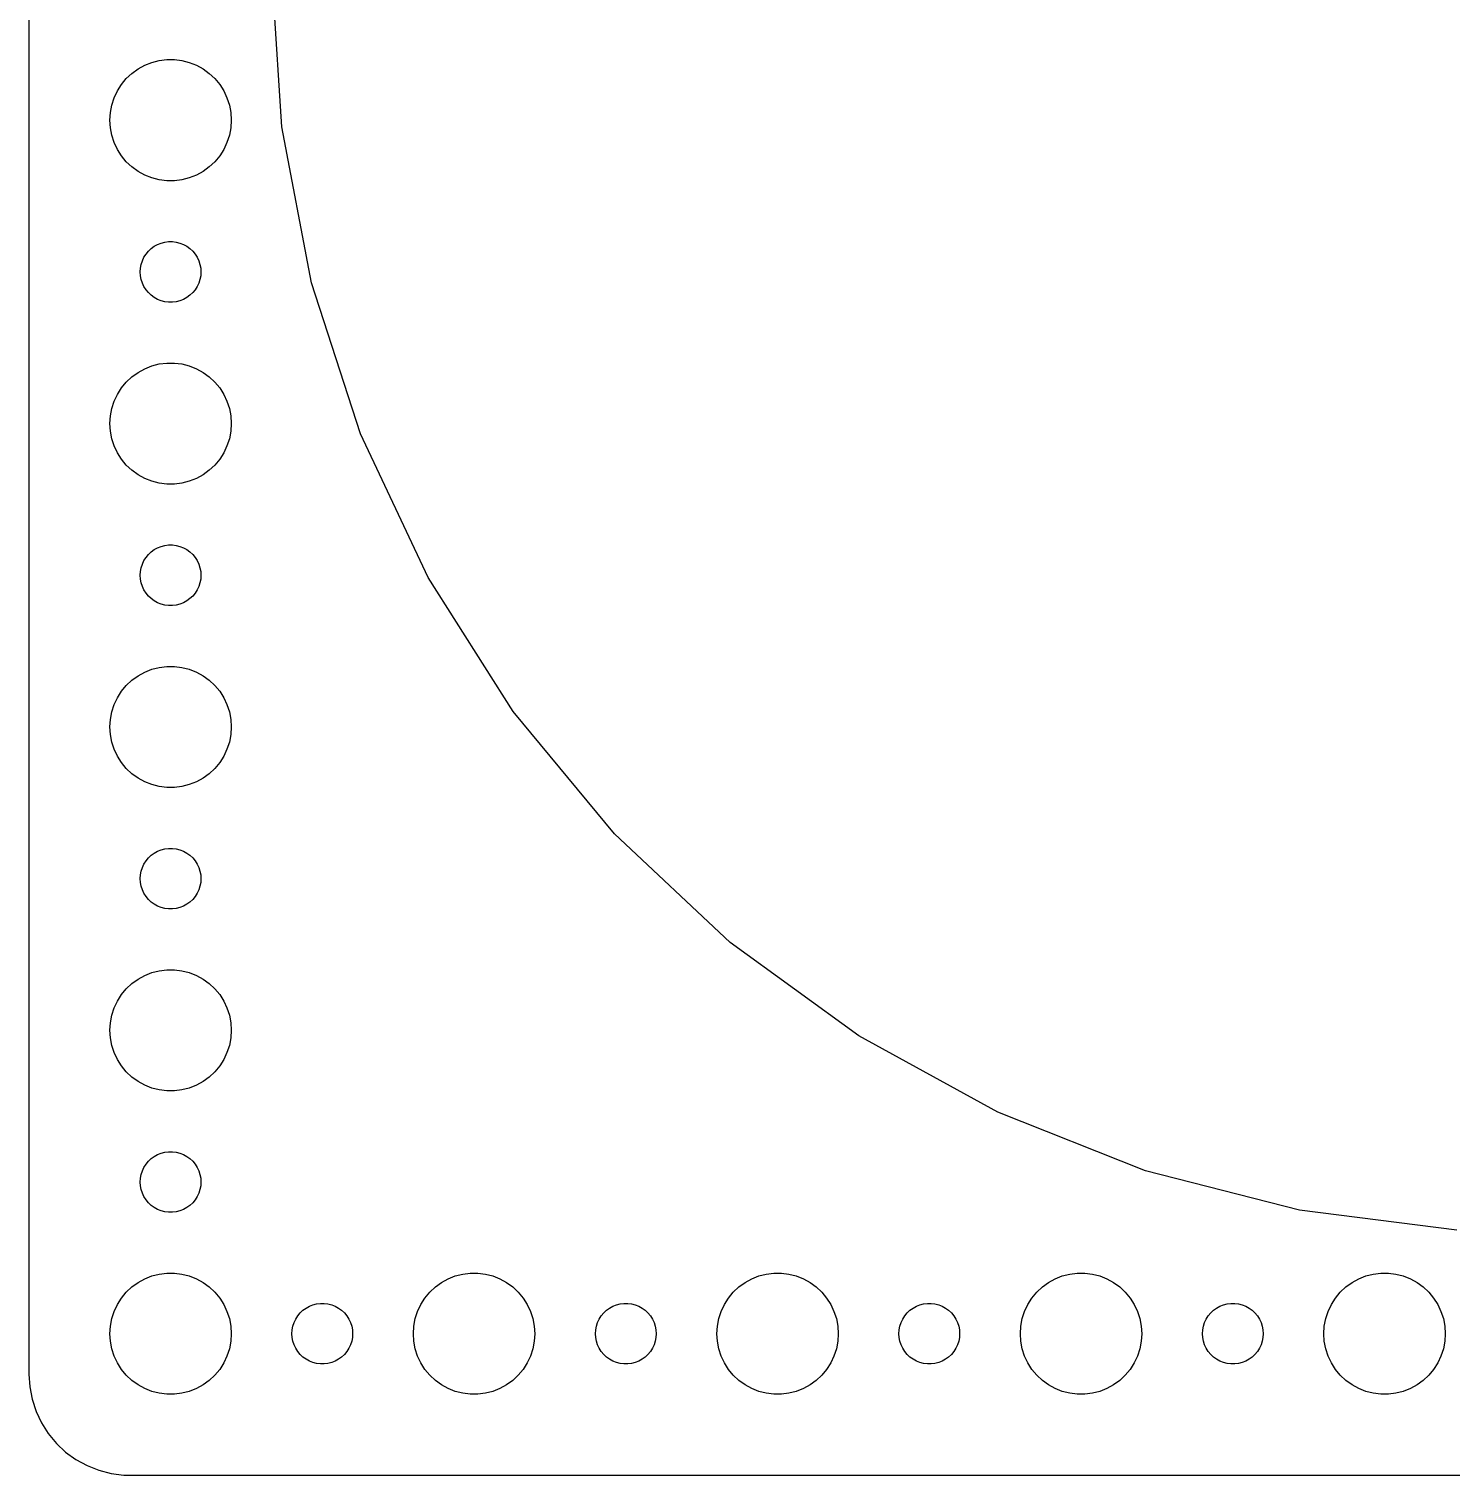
# Model space of a CAD drawing. Header units: metres. Extents: x -270 to 270, y -74 to 74.
# Drawn here: x -269.5 to -199.2, y -74.5 to -3 of the extents above; entities that cross this region are included whole.
import ezdxf

# ---------------------------------------------------------------- set-up
doc = ezdxf.new("R2010")
doc.units = ezdxf.units.M

msp = doc.modelspace()

# ---------------------------------------------------------------- linework, layer by layer
for p, q in [((-269.5, 69.5), (-269.5, -69.5)), ((-257.007, -7.83331), (-257.5, 0)), ((-264.412, -5.18845), (-264.107, -4.96701)), ((-264.107, -4.96701), (-263.777, -4.78551)), ((-263.777, -4.78551), (-263.427, -4.64682)), ((-263.427, -4.64682), (-263.062, -4.55313)), ((-263.062, -4.55313), (-262.688, -4.50591)), ((-262.688, -4.50591), (-262.312, -4.50591)), ((-262.312, -4.50591), (-261.938, -4.55313)), ((-261.938, -4.55313), (-261.573, -4.64682)), ((-261.573, -4.64682), (-261.223, -4.78551)), ((-261.223, -4.78551), (-260.893, -4.96701)), ((-260.893, -4.96701), (-260.588, -5.18845)), ((-264.927, -5.73663), (-264.687, -5.44635)), ((-264.687, -5.44635), (-264.412, -5.18845)), ((-260.588, -5.18845), (-260.313, -5.44635)), ((-260.313, -5.44635), (-260.073, -5.73663)), ((-265.406, -6.75392), (-265.289, -6.39561)), ((-265.289, -6.39561), (-265.129, -6.05473)), ((-265.129, -6.05473), (-264.927, -5.73663)), ((-260.073, -5.73663), (-259.871, -6.05473)), ((-259.871, -6.05473), (-259.711, -6.39561)), ((-259.711, -6.39561), (-259.594, -6.75392)), ((-265.5, -7.5), (-265.476, -7.12399)), ((-265.476, -7.12399), (-265.406, -6.75392)), ((-259.594, -6.75392), (-259.524, -7.12399)), ((-259.524, -7.12399), (-259.5, -7.5)), ((-265.476, -7.87599), (-265.5, -7.5)), ((-259.5, -7.5), (-259.524, -7.87599)), ((-255.536, -15.5431), (-257.007, -7.83331)), ((-265.406, -8.24606), (-265.476, -7.87599)), ((-265.289, -8.60437), (-265.406, -8.24606)), ((-259.594, -8.24606), (-259.711, -8.60437)), ((-259.524, -7.87599), (-259.594, -8.24606)), ((-265.129, -8.94525), (-265.289, -8.60437)), ((-264.927, -9.26335), (-265.129, -8.94525)), ((-264.687, -9.55363), (-264.927, -9.26335)), ((-260.073, -9.26335), (-260.313, -9.55363)), ((-259.871, -8.94525), (-260.073, -9.26335)), ((-259.711, -8.60437), (-259.871, -8.94525)), ((-264.412, -9.81154), (-264.687, -9.55363)), ((-264.107, -10.033), (-264.412, -9.81154)), ((-260.588, -9.81154), (-260.893, -10.033)), ((-260.313, -9.55363), (-260.588, -9.81154)), ((-263.777, -10.2145), (-264.107, -10.033)), ((-263.427, -10.3532), (-263.777, -10.2145)), ((-263.062, -10.4469), (-263.427, -10.3532)), ((-262.688, -10.4941), (-263.062, -10.4469)), ((-262.312, -10.4941), (-262.688, -10.4941)), ((-261.938, -10.4469), (-262.312, -10.4941)), ((-261.573, -10.3532), (-261.938, -10.4469)), ((-261.223, -10.2145), (-261.573, -10.3532)), ((-260.893, -10.033), (-261.223, -10.2145)), ((-263.139, -13.6427), (-262.964, -13.5734)), ((-262.964, -13.5734), (-262.781, -13.5266)), ((-262.781, -13.5266), (-262.594, -13.5029)), ((-262.594, -13.5029), (-262.406, -13.5029)), ((-262.406, -13.5029), (-262.219, -13.5266)), ((-262.219, -13.5266), (-262.036, -13.5734)), ((-262.036, -13.5734), (-261.861, -13.6427)), ((-263.895, -14.4478), (-263.814, -14.2774)), ((-263.814, -14.2774), (-263.714, -14.1183)), ((-263.714, -14.1183), (-263.593, -13.9732)), ((-263.593, -13.9732), (-263.456, -13.8442)), ((-263.456, -13.8442), (-263.304, -13.7335)), ((-263.304, -13.7335), (-263.139, -13.6427)), ((-261.861, -13.6427), (-261.696, -13.7335)), ((-261.696, -13.7335), (-261.544, -13.8442)), ((-261.544, -13.8442), (-261.407, -13.9732)), ((-261.407, -13.9732), (-261.286, -14.1183)), ((-261.286, -14.1183), (-261.186, -14.2774)), ((-261.186, -14.2774), (-261.105, -14.4478)), ((-264, -15), (-263.988, -14.812)), ((-263.988, -15.188), (-264, -15)), ((-263.988, -14.812), (-263.953, -14.627)), ((-263.953, -14.627), (-263.895, -14.4478)), ((-261.105, -14.4478), (-261.047, -14.627)), ((-261.047, -14.627), (-261.012, -14.812)), ((-261.012, -14.812), (-261, -15)), ((-261, -15), (-261.012, -15.188)), ((-263.953, -15.373), (-263.988, -15.188)), ((-263.895, -15.5522), (-263.953, -15.373)), ((-263.814, -15.7226), (-263.895, -15.5522)), ((-263.714, -15.8817), (-263.814, -15.7226)), ((-261.186, -15.7226), (-261.286, -15.8817)), ((-261.105, -15.5522), (-261.186, -15.7226)), ((-261.047, -15.373), (-261.105, -15.5522)), ((-261.012, -15.188), (-261.047, -15.373)), ((-253.111, -23.0078), (-255.536, -15.5431)), ((-263.593, -16.0268), (-263.714, -15.8817)), ((-263.456, -16.1558), (-263.593, -16.0268)), ((-263.304, -16.2665), (-263.456, -16.1558)), ((-263.139, -16.3572), (-263.304, -16.2665)), ((-262.964, -16.4266), (-263.139, -16.3572)), ((-262.781, -16.4734), (-262.964, -16.4266)), ((-262.036, -16.4266), (-262.219, -16.4734)), ((-261.861, -16.3572), (-262.036, -16.4266)), ((-261.696, -16.2665), (-261.861, -16.3572)), ((-261.544, -16.1558), (-261.696, -16.2665)), ((-261.407, -16.0268), (-261.544, -16.1558)), ((-261.286, -15.8817), (-261.407, -16.0268)), ((-262.594, -16.497), (-262.781, -16.4734)), ((-262.406, -16.497), (-262.594, -16.497)), ((-262.219, -16.4734), (-262.406, -16.497)), ((-264.412, -20.1884), (-264.107, -19.967)), ((-264.107, -19.967), (-263.777, -19.7855)), ((-263.777, -19.7855), (-263.427, -19.6468)), ((-263.427, -19.6468), (-263.062, -19.5531)), ((-263.062, -19.5531), (-262.688, -19.5059)), ((-262.688, -19.5059), (-262.312, -19.5059)), ((-262.312, -19.5059), (-261.938, -19.5531)), ((-261.938, -19.5531), (-261.573, -19.6468)), ((-261.573, -19.6468), (-261.223, -19.7855)), ((-261.223, -19.7855), (-260.893, -19.967)), ((-260.893, -19.967), (-260.588, -20.1884)), ((-264.927, -20.7366), (-264.687, -20.4464)), ((-264.687, -20.4464), (-264.412, -20.1884)), ((-260.588, -20.1884), (-260.313, -20.4464)), ((-260.313, -20.4464), (-260.073, -20.7366)), ((-265.406, -21.7539), (-265.289, -21.3956)), ((-265.289, -21.3956), (-265.129, -21.0547)), ((-265.129, -21.0547), (-264.927, -20.7366)), ((-260.073, -20.7366), (-259.871, -21.0547)), ((-259.871, -21.0547), (-259.711, -21.3956)), ((-259.711, -21.3956), (-259.594, -21.7539)), ((-265.5, -22.5), (-265.476, -22.124)), ((-265.476, -22.124), (-265.406, -21.7539)), ((-259.594, -21.7539), (-259.524, -22.124)), ((-259.524, -22.124), (-259.5, -22.5)), ((-265.476, -22.876), (-265.5, -22.5)), ((-265.406, -23.2461), (-265.476, -22.876)), ((-259.524, -22.876), (-259.594, -23.2461)), ((-259.5, -22.5), (-259.524, -22.876)), ((-265.289, -23.6044), (-265.406, -23.2461)), ((-259.594, -23.2461), (-259.711, -23.6044)), ((-249.769, -30.1096), (-253.111, -23.0078)), ((-265.129, -23.9453), (-265.289, -23.6044)), ((-264.927, -24.2634), (-265.129, -23.9453)), ((-264.687, -24.5536), (-264.927, -24.2634)), ((-260.073, -24.2634), (-260.313, -24.5536)), ((-259.871, -23.9453), (-260.073, -24.2634)), ((-259.711, -23.6044), (-259.871, -23.9453)), ((-264.412, -24.8115), (-264.687, -24.5536)), ((-264.107, -25.033), (-264.412, -24.8115)), ((-260.588, -24.8115), (-260.893, -25.033)), ((-260.313, -24.5536), (-260.588, -24.8115)), ((-263.777, -25.2145), (-264.107, -25.033)), ((-263.427, -25.3532), (-263.777, -25.2145)), ((-263.062, -25.4469), (-263.427, -25.3532)), ((-262.688, -25.4941), (-263.062, -25.4469)), ((-262.312, -25.4941), (-262.688, -25.4941)), ((-261.938, -25.4469), (-262.312, -25.4941)), ((-261.573, -25.3532), (-261.938, -25.4469)), ((-261.223, -25.2145), (-261.573, -25.3532)), ((-260.893, -25.033), (-261.223, -25.2145)), ((-263.139, -28.6427), (-262.964, -28.5734)), ((-262.964, -28.5734), (-262.781, -28.5266)), ((-262.781, -28.5266), (-262.594, -28.503)), ((-262.594, -28.503), (-262.406, -28.503)), ((-262.406, -28.503), (-262.219, -28.5266)), ((-262.219, -28.5266), (-262.036, -28.5734)), ((-262.036, -28.5734), (-261.861, -28.6427)), ((-263.895, -29.4478), (-263.814, -29.2774)), ((-263.814, -29.2774), (-263.714, -29.1183)), ((-263.714, -29.1183), (-263.593, -28.9732)), ((-263.593, -28.9732), (-263.456, -28.8442)), ((-263.456, -28.8442), (-263.304, -28.7335)), ((-263.304, -28.7335), (-263.139, -28.6427)), ((-261.861, -28.6427), (-261.696, -28.7335)), ((-261.696, -28.7335), (-261.544, -28.8442)), ((-261.544, -28.8442), (-261.407, -28.9732)), ((-261.407, -28.9732), (-261.286, -29.1183)), ((-261.286, -29.1183), (-261.186, -29.2774)), ((-261.186, -29.2774), (-261.105, -29.4478)), ((-264, -30), (-263.988, -29.812)), ((-263.988, -30.188), (-264, -30)), ((-263.988, -29.812), (-263.953, -29.627)), ((-263.953, -29.627), (-263.895, -29.4478)), ((-261.105, -29.4478), (-261.047, -29.627)), ((-261.047, -29.627), (-261.012, -29.812)), ((-261.012, -29.812), (-261, -30)), ((-261, -30), (-261.012, -30.188)), ((-263.953, -30.373), (-263.988, -30.188)), ((-263.895, -30.5522), (-263.953, -30.373)), ((-263.814, -30.7226), (-263.895, -30.5522)), ((-263.714, -30.8817), (-263.814, -30.7226)), ((-261.186, -30.7226), (-261.286, -30.8817)), ((-261.105, -30.5522), (-261.186, -30.7226)), ((-261.047, -30.373), (-261.105, -30.5522)), ((-261.012, -30.188), (-261.047, -30.373)), ((-245.564, -36.7366), (-249.769, -30.1096)), ((-263.593, -31.0268), (-263.714, -30.8817)), ((-263.456, -31.1558), (-263.593, -31.0268)), ((-263.304, -31.2665), (-263.456, -31.1558)), ((-263.139, -31.3572), (-263.304, -31.2665)), ((-262.964, -31.4266), (-263.139, -31.3572)), ((-262.781, -31.4734), (-262.964, -31.4266)), ((-262.036, -31.4266), (-262.219, -31.4734)), ((-261.861, -31.3572), (-262.036, -31.4266)), ((-261.696, -31.2665), (-261.861, -31.3572)), ((-261.544, -31.1558), (-261.696, -31.2665)), ((-261.407, -31.0268), (-261.544, -31.1558)), ((-261.286, -30.8817), (-261.407, -31.0268)), ((-262.594, -31.497), (-262.781, -31.4734)), ((-262.406, -31.497), (-262.594, -31.497)), ((-262.219, -31.4734), (-262.406, -31.497)), ((-264.412, -35.1885), (-264.107, -34.967)), ((-264.107, -34.967), (-263.777, -34.7855)), ((-263.777, -34.7855), (-263.427, -34.6468)), ((-263.427, -34.6468), (-263.062, -34.5531)), ((-263.062, -34.5531), (-262.688, -34.5059)), ((-262.688, -34.5059), (-262.312, -34.5059)), ((-262.312, -34.5059), (-261.938, -34.5531)), ((-261.938, -34.5531), (-261.573, -34.6468)), ((-261.573, -34.6468), (-261.223, -34.7855)), ((-261.223, -34.7855), (-260.893, -34.967)), ((-260.893, -34.967), (-260.588, -35.1885)), ((-265.129, -36.0547), (-264.927, -35.7366)), ((-264.927, -35.7366), (-264.687, -35.4464)), ((-264.687, -35.4464), (-264.412, -35.1885)), ((-260.588, -35.1885), (-260.313, -35.4464)), ((-260.313, -35.4464), (-260.073, -35.7366)), ((-260.073, -35.7366), (-259.871, -36.0547)), ((-265.406, -36.7539), (-265.289, -36.3956)), ((-265.289, -36.3956), (-265.129, -36.0547)), ((-259.871, -36.0547), (-259.711, -36.3956)), ((-259.711, -36.3956), (-259.594, -36.7539)), ((-265.5, -37.5), (-265.476, -37.124)), ((-265.476, -37.124), (-265.406, -36.7539)), ((-259.594, -36.7539), (-259.524, -37.124)), ((-259.524, -37.124), (-259.5, -37.5)), ((-240.561, -42.7842), (-245.564, -36.7366)), ((-265.476, -37.876), (-265.5, -37.5)), ((-265.406, -38.2461), (-265.476, -37.876)), ((-259.524, -37.876), (-259.594, -38.2461)), ((-259.5, -37.5), (-259.524, -37.876)), ((-265.289, -38.6044), (-265.406, -38.2461)), ((-265.129, -38.9453), (-265.289, -38.6044)), ((-259.711, -38.6044), (-259.871, -38.9453)), ((-259.594, -38.2461), (-259.711, -38.6044)), ((-264.927, -39.2634), (-265.129, -38.9453)), ((-264.687, -39.5536), (-264.927, -39.2634)), ((-260.073, -39.2634), (-260.313, -39.5536)), ((-259.871, -38.9453), (-260.073, -39.2634)), ((-264.412, -39.8115), (-264.687, -39.5536)), ((-264.107, -40.033), (-264.412, -39.8115)), ((-263.777, -40.2145), (-264.107, -40.033)), ((-260.893, -40.033), (-261.223, -40.2145)), ((-260.588, -39.8115), (-260.893, -40.033)), ((-260.313, -39.5536), (-260.588, -39.8115)), ((-263.427, -40.3532), (-263.777, -40.2145)), ((-263.062, -40.4469), (-263.427, -40.3532)), ((-262.688, -40.4941), (-263.062, -40.4469)), ((-262.312, -40.4941), (-262.688, -40.4941)), ((-261.938, -40.4469), (-262.312, -40.4941)), ((-261.573, -40.3532), (-261.938, -40.4469)), ((-261.223, -40.2145), (-261.573, -40.3532)), ((-234.839, -48.1571), (-240.561, -42.7842)), ((-263.139, -43.6428), (-262.964, -43.5734)), ((-262.964, -43.5734), (-262.781, -43.5266)), ((-262.781, -43.5266), (-262.594, -43.503)), ((-262.594, -43.503), (-262.406, -43.503)), ((-262.406, -43.503), (-262.219, -43.5266)), ((-262.219, -43.5266), (-262.036, -43.5734)), ((-262.036, -43.5734), (-261.861, -43.6428)), ((-263.895, -44.4478), (-263.814, -44.2774)), ((-263.814, -44.2774), (-263.714, -44.1183)), ((-263.714, -44.1183), (-263.593, -43.9732)), ((-263.593, -43.9732), (-263.456, -43.8442)), ((-263.456, -43.8442), (-263.304, -43.7335)), ((-263.304, -43.7335), (-263.139, -43.6428)), ((-261.861, -43.6428), (-261.696, -43.7335)), ((-261.696, -43.7335), (-261.544, -43.8442)), ((-261.544, -43.8442), (-261.407, -43.9732)), ((-261.407, -43.9732), (-261.286, -44.1183)), ((-261.286, -44.1183), (-261.186, -44.2774)), ((-261.186, -44.2774), (-261.105, -44.4478)), ((-264, -45), (-263.988, -44.812)), ((-263.988, -45.188), (-264, -45)), ((-263.988, -44.812), (-263.953, -44.627)), ((-263.953, -44.627), (-263.895, -44.4478)), ((-261.105, -44.4478), (-261.047, -44.627)), ((-261.047, -44.627), (-261.012, -44.812)), ((-261.012, -44.812), (-261, -45)), ((-261, -45), (-261.012, -45.188)), ((-263.953, -45.373), (-263.988, -45.188)), ((-263.895, -45.5522), (-263.953, -45.373)), ((-263.814, -45.7226), (-263.895, -45.5522)), ((-263.714, -45.8817), (-263.814, -45.7226)), ((-261.186, -45.7226), (-261.286, -45.8817)), ((-261.105, -45.5522), (-261.186, -45.7226)), ((-261.047, -45.373), (-261.105, -45.5522)), ((-261.012, -45.188), (-261.047, -45.373)), ((-263.593, -46.0268), (-263.714, -45.8817)), ((-263.456, -46.1558), (-263.593, -46.0268)), ((-263.304, -46.2665), (-263.456, -46.1558)), ((-263.139, -46.3572), (-263.304, -46.2665)), ((-262.964, -46.4266), (-263.139, -46.3572)), ((-262.781, -46.4734), (-262.964, -46.4266)), ((-262.594, -46.497), (-262.781, -46.4734)), ((-262.219, -46.4734), (-262.406, -46.497)), ((-262.036, -46.4266), (-262.219, -46.4734)), ((-261.861, -46.3572), (-262.036, -46.4266)), ((-261.696, -46.2665), (-261.861, -46.3572)), ((-261.544, -46.1558), (-261.696, -46.2665)), ((-261.407, -46.0268), (-261.544, -46.1558)), ((-261.286, -45.8817), (-261.407, -46.0268)), ((-262.406, -46.497), (-262.594, -46.497)), ((-228.489, -52.7705), (-234.839, -48.1571)), ((-264.412, -50.1885), (-264.107, -49.967)), ((-264.107, -49.967), (-263.777, -49.7855)), ((-263.777, -49.7855), (-263.427, -49.6468)), ((-263.427, -49.6468), (-263.062, -49.5531)), ((-263.062, -49.5531), (-262.688, -49.5059)), ((-262.688, -49.5059), (-262.312, -49.5059)), ((-262.312, -49.5059), (-261.938, -49.5531)), ((-261.938, -49.5531), (-261.573, -49.6468)), ((-261.573, -49.6468), (-261.223, -49.7855)), ((-261.223, -49.7855), (-260.893, -49.967)), ((-260.893, -49.967), (-260.588, -50.1885)), ((-265.129, -51.0547), (-264.927, -50.7366)), ((-264.927, -50.7366), (-264.687, -50.4464)), ((-264.687, -50.4464), (-264.412, -50.1885)), ((-260.588, -50.1885), (-260.313, -50.4464)), ((-260.313, -50.4464), (-260.073, -50.7366)), ((-260.073, -50.7366), (-259.871, -51.0547)), ((-265.406, -51.7539), (-265.289, -51.3956)), ((-265.289, -51.3956), (-265.129, -51.0547)), ((-259.871, -51.0547), (-259.711, -51.3956)), ((-259.711, -51.3956), (-259.594, -51.7539)), ((-265.5, -52.5), (-265.476, -52.124)), ((-265.476, -52.124), (-265.406, -51.7539)), ((-259.594, -51.7539), (-259.524, -52.124)), ((-259.524, -52.124), (-259.5, -52.5)), ((-265.476, -52.876), (-265.5, -52.5)), ((-265.406, -53.2461), (-265.476, -52.876)), ((-259.524, -52.876), (-259.594, -53.2461)), ((-259.5, -52.5), (-259.524, -52.876)), ((-221.611, -56.5517), (-228.489, -52.7705)), ((-265.289, -53.6044), (-265.406, -53.2461)), ((-265.129, -53.9453), (-265.289, -53.6044)), ((-259.711, -53.6044), (-259.871, -53.9453)), ((-259.594, -53.2461), (-259.711, -53.6044)), ((-264.927, -54.2634), (-265.129, -53.9453)), ((-264.687, -54.5536), (-264.927, -54.2634)), ((-260.073, -54.2634), (-260.313, -54.5536)), ((-259.871, -53.9453), (-260.073, -54.2634)), ((-264.412, -54.8115), (-264.687, -54.5536)), ((-264.107, -55.033), (-264.412, -54.8115)), ((-263.777, -55.2145), (-264.107, -55.033)), ((-260.893, -55.033), (-261.223, -55.2145)), ((-260.588, -54.8115), (-260.893, -55.033)), ((-260.313, -54.5536), (-260.588, -54.8115)), ((-263.427, -55.3532), (-263.777, -55.2145)), ((-263.062, -55.4469), (-263.427, -55.3532)), ((-262.688, -55.4941), (-263.062, -55.4469)), ((-262.312, -55.4941), (-262.688, -55.4941)), ((-261.938, -55.4469), (-262.312, -55.4941)), ((-261.573, -55.3532), (-261.938, -55.4469)), ((-261.223, -55.2145), (-261.573, -55.3532)), ((-214.314, -59.441), (-221.611, -56.5517)), ((-263.139, -58.6428), (-262.964, -58.5734)), ((-262.964, -58.5734), (-262.781, -58.5266)), ((-262.781, -58.5266), (-262.594, -58.503)), ((-262.594, -58.503), (-262.406, -58.503)), ((-262.406, -58.503), (-262.219, -58.5266)), ((-262.219, -58.5266), (-262.036, -58.5734)), ((-262.036, -58.5734), (-261.861, -58.6428)), ((-263.895, -59.4478), (-263.814, -59.2774)), ((-263.814, -59.2774), (-263.714, -59.1183)), ((-263.714, -59.1183), (-263.593, -58.9732)), ((-263.593, -58.9732), (-263.456, -58.8442)), ((-263.456, -58.8442), (-263.304, -58.7335)), ((-263.304, -58.7335), (-263.139, -58.6428)), ((-261.861, -58.6428), (-261.696, -58.7335)), ((-261.696, -58.7335), (-261.544, -58.8442)), ((-261.544, -58.8442), (-261.407, -58.9732)), ((-261.407, -58.9732), (-261.286, -59.1183)), ((-261.286, -59.1183), (-261.186, -59.2774)), ((-261.186, -59.2774), (-261.105, -59.4478)), ((-264, -60), (-263.988, -59.812)), ((-263.988, -60.188), (-264, -60)), ((-263.988, -59.812), (-263.953, -59.627)), ((-263.953, -59.627), (-263.895, -59.4478)), ((-261.105, -59.4478), (-261.047, -59.627)), ((-261.047, -59.627), (-261.012, -59.812)), ((-261.012, -59.812), (-261, -60)), ((-261, -60), (-261.012, -60.188)), ((-206.711, -61.3929), (-214.314, -59.441)), ((-263.953, -60.373), (-263.988, -60.188)), ((-263.895, -60.5522), (-263.953, -60.373)), ((-263.814, -60.7226), (-263.895, -60.5522)), ((-263.714, -60.8817), (-263.814, -60.7226)), ((-261.186, -60.7226), (-261.286, -60.8817)), ((-261.105, -60.5522), (-261.186, -60.7226)), ((-261.047, -60.373), (-261.105, -60.5522)), ((-261.012, -60.188), (-261.047, -60.373)), ((-263.593, -61.0268), (-263.714, -60.8817)), ((-263.456, -61.1558), (-263.593, -61.0268)), ((-263.304, -61.2665), (-263.456, -61.1558)), ((-263.139, -61.3572), (-263.304, -61.2665)), ((-262.964, -61.4266), (-263.139, -61.3572)), ((-262.781, -61.4734), (-262.964, -61.4266)), ((-262.594, -61.497), (-262.781, -61.4734)), ((-262.219, -61.4734), (-262.406, -61.497)), ((-262.036, -61.4266), (-262.219, -61.4734)), ((-261.861, -61.3572), (-262.036, -61.4266)), ((-261.696, -61.2665), (-261.861, -61.3572)), ((-261.544, -61.1558), (-261.696, -61.2665)), ((-261.407, -61.0268), (-261.544, -61.1558)), ((-261.286, -60.8817), (-261.407, -61.0268)), ((-198.924, -62.3767), (-206.711, -61.3929)), ((-262.406, -61.497), (-262.594, -61.497)), ((-264.412, -65.1885), (-264.107, -64.967)), ((-264.107, -64.967), (-263.777, -64.7855)), ((-263.777, -64.7855), (-263.427, -64.6468)), ((-263.427, -64.6468), (-263.062, -64.5531)), ((-263.062, -64.5531), (-262.688, -64.5059)), ((-262.688, -64.5059), (-262.312, -64.5059)), ((-262.312, -64.5059), (-261.938, -64.5531)), ((-261.938, -64.5531), (-261.573, -64.6468)), ((-261.573, -64.6468), (-261.223, -64.7855)), ((-261.223, -64.7855), (-260.893, -64.967)), ((-260.893, -64.967), (-260.588, -65.1885)), ((-249.412, -65.1885), (-249.107, -64.967)), ((-249.107, -64.967), (-248.777, -64.7855)), ((-248.777, -64.7855), (-248.427, -64.6468)), ((-248.427, -64.6468), (-248.062, -64.5531)), ((-248.062, -64.5531), (-247.688, -64.5059)), ((-247.688, -64.5059), (-247.312, -64.5059)), ((-247.312, -64.5059), (-246.938, -64.5531)), ((-246.938, -64.5531), (-246.573, -64.6468)), ((-246.573, -64.6468), (-246.223, -64.7855)), ((-246.223, -64.7855), (-245.893, -64.967)), ((-245.893, -64.967), (-245.588, -65.1885)), ((-234.412, -65.1885), (-234.107, -64.967)), ((-234.107, -64.967), (-233.777, -64.7855)), ((-233.777, -64.7855), (-233.427, -64.6468)), ((-233.427, -64.6468), (-233.062, -64.5531)), ((-233.062, -64.5531), (-232.688, -64.5059)), ((-232.688, -64.5059), (-232.312, -64.5059)), ((-232.312, -64.5059), (-231.938, -64.5531)), ((-231.938, -64.5531), (-231.573, -64.6468)), ((-231.573, -64.6468), (-231.223, -64.7855)), ((-231.223, -64.7855), (-230.893, -64.967)), ((-230.893, -64.967), (-230.588, -65.1885)), ((-219.412, -65.1885), (-219.107, -64.967)), ((-219.107, -64.967), (-218.777, -64.7855)), ((-218.777, -64.7855), (-218.427, -64.6468)), ((-218.427, -64.6468), (-218.062, -64.5531)), ((-218.062, -64.5531), (-217.688, -64.5059)), ((-217.688, -64.5059), (-217.312, -64.5059)), ((-217.312, -64.5059), (-216.938, -64.5531)), ((-216.938, -64.5531), (-216.573, -64.6468)), ((-216.573, -64.6468), (-216.223, -64.7855)), ((-216.223, -64.7855), (-215.893, -64.967)), ((-215.893, -64.967), (-215.588, -65.1885)), ((-204.412, -65.1885), (-204.107, -64.967)), ((-204.107, -64.967), (-203.777, -64.7855)), ((-203.777, -64.7855), (-203.427, -64.6468)), ((-203.427, -64.6468), (-203.062, -64.5531)), ((-203.062, -64.5531), (-202.688, -64.5059)), ((-202.688, -64.5059), (-202.312, -64.5059)), ((-202.312, -64.5059), (-201.938, -64.5531)), ((-201.938, -64.5531), (-201.573, -64.6468)), ((-201.573, -64.6468), (-201.223, -64.7855)), ((-201.223, -64.7855), (-200.893, -64.967)), ((-200.893, -64.967), (-200.588, -65.1885)), ((-265.129, -66.0547), (-264.927, -65.7366)), ((-264.927, -65.7366), (-264.687, -65.4464)), ((-264.687, -65.4464), (-264.412, -65.1885)), ((-260.588, -65.1885), (-260.313, -65.4464)), ((-260.313, -65.4464), (-260.073, -65.7366)), ((-260.073, -65.7366), (-259.871, -66.0547)), ((-250.129, -66.0547), (-249.927, -65.7366)), ((-249.927, -65.7366), (-249.687, -65.4464)), ((-249.687, -65.4464), (-249.412, -65.1885)), ((-245.588, -65.1885), (-245.313, -65.4464)), ((-245.313, -65.4464), (-245.073, -65.7366)), ((-245.073, -65.7366), (-244.871, -66.0547)), ((-235.129, -66.0547), (-234.927, -65.7366)), ((-234.927, -65.7366), (-234.687, -65.4464)), ((-234.687, -65.4464), (-234.412, -65.1885)), ((-230.588, -65.1885), (-230.313, -65.4464)), ((-230.313, -65.4464), (-230.073, -65.7366)), ((-230.073, -65.7366), (-229.871, -66.0547)), ((-220.129, -66.0547), (-219.927, -65.7366)), ((-219.927, -65.7366), (-219.687, -65.4464)), ((-219.687, -65.4464), (-219.412, -65.1885)), ((-215.588, -65.1885), (-215.313, -65.4464)), ((-215.313, -65.4464), (-215.073, -65.7366)), ((-215.073, -65.7366), (-214.871, -66.0547)), ((-205.129, -66.0547), (-204.927, -65.7366)), ((-204.927, -65.7366), (-204.687, -65.4464)), ((-204.687, -65.4464), (-204.412, -65.1885)), ((-200.588, -65.1885), (-200.313, -65.4464)), ((-200.313, -65.4464), (-200.073, -65.7366)), ((-200.073, -65.7366), (-199.871, -66.0547)), ((-265.406, -66.7539), (-265.289, -66.3956)), ((-265.289, -66.3956), (-265.129, -66.0547)), ((-259.871, -66.0547), (-259.711, -66.3956)), ((-259.711, -66.3956), (-259.594, -66.7539)), ((-256.214, -66.6183), (-256.093, -66.4732)), ((-256.093, -66.4732), (-255.956, -66.3442)), ((-255.956, -66.3442), (-255.804, -66.2335)), ((-255.804, -66.2335), (-255.639, -66.1428)), ((-255.639, -66.1428), (-255.464, -66.0734)), ((-255.464, -66.0734), (-255.281, -66.0266)), ((-255.281, -66.0266), (-255.094, -66.003)), ((-255.094, -66.003), (-254.906, -66.003)), ((-254.906, -66.003), (-254.719, -66.0266)), ((-254.719, -66.0266), (-254.536, -66.0734)), ((-254.536, -66.0734), (-254.361, -66.1428)), ((-254.361, -66.1428), (-254.196, -66.2335)), ((-254.196, -66.2335), (-254.044, -66.3442)), ((-254.044, -66.3442), (-253.907, -66.4732)), ((-253.907, -66.4732), (-253.786, -66.6183)), ((-250.406, -66.7539), (-250.289, -66.3956)), ((-250.289, -66.3956), (-250.129, -66.0547)), ((-244.871, -66.0547), (-244.711, -66.3956)), ((-244.711, -66.3956), (-244.594, -66.7539)), ((-241.214, -66.6183), (-241.093, -66.4732)), ((-241.093, -66.4732), (-240.956, -66.3442)), ((-240.956, -66.3442), (-240.804, -66.2335)), ((-240.804, -66.2335), (-240.639, -66.1428)), ((-240.639, -66.1428), (-240.464, -66.0734)), ((-240.464, -66.0734), (-240.281, -66.0266)), ((-240.281, -66.0266), (-240.094, -66.003)), ((-240.094, -66.003), (-239.906, -66.003)), ((-239.906, -66.003), (-239.719, -66.0266)), ((-239.719, -66.0266), (-239.536, -66.0734)), ((-239.536, -66.0734), (-239.361, -66.1428)), ((-239.361, -66.1428), (-239.196, -66.2335)), ((-239.196, -66.2335), (-239.044, -66.3442)), ((-239.044, -66.3442), (-238.907, -66.4732)), ((-238.907, -66.4732), (-238.786, -66.6183)), ((-235.406, -66.7539), (-235.289, -66.3956)), ((-235.289, -66.3956), (-235.129, -66.0547)), ((-229.871, -66.0547), (-229.711, -66.3956)), ((-229.711, -66.3956), (-229.594, -66.7539)), ((-226.214, -66.6183), (-226.093, -66.4732)), ((-226.093, -66.4732), (-225.956, -66.3442)), ((-225.956, -66.3442), (-225.804, -66.2335)), ((-225.804, -66.2335), (-225.639, -66.1428)), ((-225.639, -66.1428), (-225.464, -66.0734)), ((-225.464, -66.0734), (-225.281, -66.0266)), ((-225.281, -66.0266), (-225.094, -66.003)), ((-225.094, -66.003), (-224.906, -66.003)), ((-224.906, -66.003), (-224.719, -66.0266)), ((-224.719, -66.0266), (-224.536, -66.0734)), ((-224.536, -66.0734), (-224.361, -66.1428)), ((-224.361, -66.1428), (-224.196, -66.2335)), ((-224.196, -66.2335), (-224.044, -66.3442)), ((-224.044, -66.3442), (-223.907, -66.4732)), ((-223.907, -66.4732), (-223.786, -66.6183)), ((-220.406, -66.7539), (-220.289, -66.3956)), ((-220.289, -66.3956), (-220.129, -66.0547)), ((-214.871, -66.0547), (-214.711, -66.3956)), ((-214.711, -66.3956), (-214.594, -66.7539)), ((-211.214, -66.6183), (-211.093, -66.4732)), ((-211.093, -66.4732), (-210.956, -66.3442)), ((-210.956, -66.3442), (-210.804, -66.2335)), ((-210.804, -66.2335), (-210.639, -66.1428)), ((-210.639, -66.1428), (-210.464, -66.0734)), ((-210.464, -66.0734), (-210.281, -66.0266)), ((-210.281, -66.0266), (-210.094, -66.003)), ((-210.094, -66.003), (-209.906, -66.003)), ((-209.906, -66.003), (-209.719, -66.0266)), ((-209.719, -66.0266), (-209.536, -66.0734)), ((-209.536, -66.0734), (-209.361, -66.1428)), ((-209.361, -66.1428), (-209.196, -66.2335)), ((-209.196, -66.2335), (-209.044, -66.3442)), ((-209.044, -66.3442), (-208.907, -66.4732)), ((-208.907, -66.4732), (-208.786, -66.6183)), ((-205.406, -66.7539), (-205.289, -66.3956)), ((-205.289, -66.3956), (-205.129, -66.0547)), ((-199.871, -66.0547), (-199.711, -66.3956)), ((-199.711, -66.3956), (-199.594, -66.7539)), ((-265.5, -67.5), (-265.476, -67.124)), ((-265.476, -67.124), (-265.406, -66.7539)), ((-259.594, -66.7539), (-259.524, -67.124)), ((-259.524, -67.124), (-259.5, -67.5)), ((-256.488, -67.312), (-256.453, -67.127)), ((-256.453, -67.127), (-256.395, -66.9478)), ((-256.395, -66.9478), (-256.314, -66.7774)), ((-256.314, -66.7774), (-256.214, -66.6183)), ((-253.786, -66.6183), (-253.686, -66.7774)), ((-253.686, -66.7774), (-253.605, -66.9478)), ((-253.605, -66.9478), (-253.547, -67.127)), ((-253.547, -67.127), (-253.512, -67.312)), ((-250.5, -67.5), (-250.476, -67.124)), ((-250.476, -67.124), (-250.406, -66.7539)), ((-244.594, -66.7539), (-244.524, -67.124)), ((-244.524, -67.124), (-244.5, -67.5)), ((-241.488, -67.312), (-241.453, -67.127)), ((-241.453, -67.127), (-241.395, -66.9478)), ((-241.395, -66.9478), (-241.314, -66.7774)), ((-241.314, -66.7774), (-241.214, -66.6183)), ((-238.786, -66.6183), (-238.686, -66.7774)), ((-238.686, -66.7774), (-238.605, -66.9478)), ((-238.605, -66.9478), (-238.547, -67.127)), ((-238.547, -67.127), (-238.512, -67.312)), ((-235.5, -67.5), (-235.476, -67.124)), ((-235.476, -67.124), (-235.406, -66.7539)), ((-229.594, -66.7539), (-229.524, -67.124)), ((-229.524, -67.124), (-229.5, -67.5)), ((-226.488, -67.312), (-226.453, -67.127)), ((-226.453, -67.127), (-226.395, -66.9478)), ((-226.395, -66.9478), (-226.314, -66.7774)), ((-226.314, -66.7774), (-226.214, -66.6183)), ((-223.786, -66.6183), (-223.686, -66.7774)), ((-223.686, -66.7774), (-223.605, -66.9478)), ((-223.605, -66.9478), (-223.547, -67.127)), ((-223.547, -67.127), (-223.512, -67.312)), ((-220.5, -67.5), (-220.476, -67.124)), ((-220.476, -67.124), (-220.406, -66.7539)), ((-214.594, -66.7539), (-214.524, -67.124)), ((-214.524, -67.124), (-214.5, -67.5)), ((-211.488, -67.312), (-211.453, -67.127)), ((-211.453, -67.127), (-211.395, -66.9478)), ((-211.395, -66.9478), (-211.314, -66.7774)), ((-211.314, -66.7774), (-211.214, -66.6183)), ((-208.786, -66.6183), (-208.686, -66.7774)), ((-208.686, -66.7774), (-208.605, -66.9478)), ((-208.605, -66.9478), (-208.547, -67.127)), ((-208.547, -67.127), (-208.512, -67.312)), ((-205.5, -67.5), (-205.476, -67.124)), ((-205.476, -67.124), (-205.406, -66.7539)), ((-199.594, -66.7539), (-199.524, -67.124)), ((-199.524, -67.124), (-199.5, -67.5)), ((-265.476, -67.876), (-265.5, -67.5)), ((-265.406, -68.2461), (-265.476, -67.876)), ((-259.524, -67.876), (-259.594, -68.2461)), ((-259.5, -67.5), (-259.524, -67.876)), ((-256.5, -67.5), (-256.488, -67.312)), ((-256.488, -67.688), (-256.5, -67.5)), ((-256.453, -67.873), (-256.488, -67.688)), ((-256.395, -68.0522), (-256.453, -67.873)), ((-253.547, -67.873), (-253.605, -68.0522)), ((-253.512, -67.688), (-253.547, -67.873)), ((-253.512, -67.312), (-253.5, -67.5)), ((-253.5, -67.5), (-253.512, -67.688)), ((-250.476, -67.876), (-250.5, -67.5)), ((-250.406, -68.2461), (-250.476, -67.876)), ((-244.524, -67.876), (-244.594, -68.2461)), ((-244.5, -67.5), (-244.524, -67.876)), ((-241.5, -67.5), (-241.488, -67.312)), ((-241.488, -67.688), (-241.5, -67.5)), ((-241.453, -67.873), (-241.488, -67.688)), ((-241.395, -68.0522), (-241.453, -67.873)), ((-238.547, -67.873), (-238.605, -68.0522)), ((-238.512, -67.688), (-238.547, -67.873)), ((-238.512, -67.312), (-238.5, -67.5)), ((-238.5, -67.5), (-238.512, -67.688)), ((-235.476, -67.876), (-235.5, -67.5)), ((-235.406, -68.2461), (-235.476, -67.876)), ((-229.524, -67.876), (-229.594, -68.2461)), ((-229.5, -67.5), (-229.524, -67.876)), ((-226.5, -67.5), (-226.488, -67.312)), ((-226.488, -67.688), (-226.5, -67.5)), ((-226.453, -67.873), (-226.488, -67.688)), ((-226.395, -68.0522), (-226.453, -67.873)), ((-223.547, -67.873), (-223.605, -68.0522)), ((-223.512, -67.688), (-223.547, -67.873)), ((-223.512, -67.312), (-223.5, -67.5)), ((-223.5, -67.5), (-223.512, -67.688)), ((-220.476, -67.876), (-220.5, -67.5)), ((-220.406, -68.2461), (-220.476, -67.876)), ((-214.524, -67.876), (-214.594, -68.2461)), ((-214.5, -67.5), (-214.524, -67.876)), ((-211.5, -67.5), (-211.488, -67.312)), ((-211.488, -67.688), (-211.5, -67.5)), ((-211.453, -67.873), (-211.488, -67.688)), ((-211.395, -68.0522), (-211.453, -67.873)), ((-208.547, -67.873), (-208.605, -68.0522)), ((-208.512, -67.688), (-208.547, -67.873)), ((-208.512, -67.312), (-208.5, -67.5)), ((-208.5, -67.5), (-208.512, -67.688)), ((-205.476, -67.876), (-205.5, -67.5)), ((-205.406, -68.2461), (-205.476, -67.876)), ((-199.524, -67.876), (-199.594, -68.2461)), ((-199.5, -67.5), (-199.524, -67.876)), ((-265.289, -68.6044), (-265.406, -68.2461)), ((-265.129, -68.9453), (-265.289, -68.6044)), ((-259.711, -68.6044), (-259.871, -68.9453)), ((-259.594, -68.2461), (-259.711, -68.6044)), ((-256.314, -68.2226), (-256.395, -68.0522)), ((-256.214, -68.3817), (-256.314, -68.2226)), ((-256.093, -68.5268), (-256.214, -68.3817)), ((-255.956, -68.6558), (-256.093, -68.5268)), ((-253.907, -68.5268), (-254.044, -68.6558)), ((-253.786, -68.3817), (-253.907, -68.5268)), ((-253.686, -68.2226), (-253.786, -68.3817)), ((-253.605, -68.0522), (-253.686, -68.2226)), ((-250.289, -68.6044), (-250.406, -68.2461)), ((-250.129, -68.9453), (-250.289, -68.6044)), ((-244.711, -68.6044), (-244.871, -68.9453)), ((-244.594, -68.2461), (-244.711, -68.6044)), ((-241.314, -68.2226), (-241.395, -68.0522)), ((-241.214, -68.3817), (-241.314, -68.2226)), ((-241.093, -68.5268), (-241.214, -68.3817)), ((-240.956, -68.6558), (-241.093, -68.5268)), ((-238.907, -68.5268), (-239.044, -68.6558)), ((-238.786, -68.3817), (-238.907, -68.5268)), ((-238.686, -68.2226), (-238.786, -68.3817)), ((-238.605, -68.0522), (-238.686, -68.2226)), ((-235.289, -68.6044), (-235.406, -68.2461)), ((-235.129, -68.9453), (-235.289, -68.6044)), ((-229.711, -68.6044), (-229.871, -68.9453)), ((-229.594, -68.2461), (-229.711, -68.6044)), ((-226.314, -68.2226), (-226.395, -68.0522)), ((-226.214, -68.3817), (-226.314, -68.2226)), ((-226.093, -68.5268), (-226.214, -68.3817)), ((-225.956, -68.6558), (-226.093, -68.5268)), ((-223.907, -68.5268), (-224.044, -68.6558)), ((-223.786, -68.3817), (-223.907, -68.5268)), ((-223.686, -68.2226), (-223.786, -68.3817)), ((-223.605, -68.0522), (-223.686, -68.2226)), ((-220.289, -68.6044), (-220.406, -68.2461)), ((-220.129, -68.9453), (-220.289, -68.6044)), ((-214.711, -68.6044), (-214.871, -68.9453)), ((-214.594, -68.2461), (-214.711, -68.6044)), ((-211.314, -68.2226), (-211.395, -68.0522)), ((-211.214, -68.3817), (-211.314, -68.2226)), ((-211.093, -68.5268), (-211.214, -68.3817)), ((-210.956, -68.6558), (-211.093, -68.5268)), ((-208.907, -68.5268), (-209.044, -68.6558)), ((-208.786, -68.3817), (-208.907, -68.5268)), ((-208.686, -68.2226), (-208.786, -68.3817)), ((-208.605, -68.0522), (-208.686, -68.2226)), ((-205.289, -68.6044), (-205.406, -68.2461)), ((-205.129, -68.9453), (-205.289, -68.6044)), ((-199.711, -68.6044), (-199.871, -68.9453)), ((-199.594, -68.2461), (-199.711, -68.6044)), ((-264.927, -69.2634), (-265.129, -68.9453)), ((-264.687, -69.5536), (-264.927, -69.2634)), ((-260.073, -69.2634), (-260.313, -69.5536)), ((-259.871, -68.9453), (-260.073, -69.2634)), ((-255.804, -68.7665), (-255.956, -68.6558)), ((-255.639, -68.8572), (-255.804, -68.7665)), ((-255.464, -68.9266), (-255.639, -68.8572)), ((-255.281, -68.9734), (-255.464, -68.9266)), ((-255.094, -68.997), (-255.281, -68.9734)), ((-254.906, -68.997), (-255.094, -68.997)), ((-254.719, -68.9734), (-254.906, -68.997)), ((-254.536, -68.9266), (-254.719, -68.9734)), ((-254.361, -68.8572), (-254.536, -68.9266)), ((-254.196, -68.7665), (-254.361, -68.8572)), ((-254.044, -68.6558), (-254.196, -68.7665)), ((-249.927, -69.2634), (-250.129, -68.9453)), ((-249.687, -69.5536), (-249.927, -69.2634)), ((-245.073, -69.2634), (-245.313, -69.5536)), ((-244.871, -68.9453), (-245.073, -69.2634)), ((-240.804, -68.7665), (-240.956, -68.6558)), ((-240.639, -68.8572), (-240.804, -68.7665)), ((-240.464, -68.9266), (-240.639, -68.8572)), ((-240.281, -68.9734), (-240.464, -68.9266)), ((-240.094, -68.997), (-240.281, -68.9734)), ((-239.906, -68.997), (-240.094, -68.997)), ((-239.719, -68.9734), (-239.906, -68.997)), ((-239.536, -68.9266), (-239.719, -68.9734)), ((-239.361, -68.8572), (-239.536, -68.9266)), ((-239.196, -68.7665), (-239.361, -68.8572)), ((-239.044, -68.6558), (-239.196, -68.7665)), ((-234.927, -69.2634), (-235.129, -68.9453)), ((-234.687, -69.5536), (-234.927, -69.2634)), ((-230.073, -69.2634), (-230.313, -69.5536)), ((-229.871, -68.9453), (-230.073, -69.2634)), ((-225.804, -68.7665), (-225.956, -68.6558)), ((-225.639, -68.8572), (-225.804, -68.7665)), ((-225.464, -68.9266), (-225.639, -68.8572)), ((-225.281, -68.9734), (-225.464, -68.9266)), ((-225.094, -68.997), (-225.281, -68.9734)), ((-224.906, -68.997), (-225.094, -68.997)), ((-224.719, -68.9734), (-224.906, -68.997)), ((-224.536, -68.9266), (-224.719, -68.9734)), ((-224.361, -68.8572), (-224.536, -68.9266)), ((-224.196, -68.7665), (-224.361, -68.8572)), ((-224.044, -68.6558), (-224.196, -68.7665)), ((-219.927, -69.2634), (-220.129, -68.9453)), ((-219.687, -69.5536), (-219.927, -69.2634)), ((-215.073, -69.2634), (-215.313, -69.5536)), ((-214.871, -68.9453), (-215.073, -69.2634)), ((-210.804, -68.7665), (-210.956, -68.6558)), ((-210.639, -68.8572), (-210.804, -68.7665)), ((-210.464, -68.9266), (-210.639, -68.8572)), ((-210.281, -68.9734), (-210.464, -68.9266)), ((-210.094, -68.997), (-210.281, -68.9734)), ((-209.906, -68.997), (-210.094, -68.997)), ((-209.719, -68.9734), (-209.906, -68.997)), ((-209.536, -68.9266), (-209.719, -68.9734)), ((-209.361, -68.8572), (-209.536, -68.9266)), ((-209.196, -68.7665), (-209.361, -68.8572)), ((-209.044, -68.6558), (-209.196, -68.7665)), ((-204.927, -69.2634), (-205.129, -68.9453)), ((-204.687, -69.5536), (-204.927, -69.2634)), ((-200.073, -69.2634), (-200.313, -69.5536)), ((-199.871, -68.9453), (-200.073, -69.2634)), ((-269.5, -69.5), (-269.461, -70.1267)), ((-264.412, -69.8115), (-264.687, -69.5536)), ((-264.107, -70.033), (-264.412, -69.8115)), ((-263.777, -70.2145), (-264.107, -70.033)), ((-260.893, -70.033), (-261.223, -70.2145)), ((-260.588, -69.8115), (-260.893, -70.033)), ((-260.313, -69.5536), (-260.588, -69.8115)), ((-249.412, -69.8115), (-249.687, -69.5536)), ((-249.107, -70.033), (-249.412, -69.8115)), ((-248.777, -70.2145), (-249.107, -70.033)), ((-245.893, -70.033), (-246.223, -70.2145)), ((-245.588, -69.8115), (-245.893, -70.033)), ((-245.313, -69.5536), (-245.588, -69.8115)), ((-234.412, -69.8115), (-234.687, -69.5536)), ((-234.107, -70.033), (-234.412, -69.8115)), ((-233.777, -70.2145), (-234.107, -70.033)), ((-230.893, -70.033), (-231.223, -70.2145)), ((-230.588, -69.8115), (-230.893, -70.033)), ((-230.313, -69.5536), (-230.588, -69.8115)), ((-219.412, -69.8115), (-219.687, -69.5536)), ((-219.107, -70.033), (-219.412, -69.8115)), ((-218.777, -70.2145), (-219.107, -70.033)), ((-215.893, -70.033), (-216.223, -70.2145)), ((-215.588, -69.8115), (-215.893, -70.033)), ((-215.313, -69.5536), (-215.588, -69.8115)), ((-204.412, -69.8115), (-204.687, -69.5536)), ((-204.107, -70.033), (-204.412, -69.8115)), ((-203.777, -70.2145), (-204.107, -70.033)), ((-200.893, -70.033), (-201.223, -70.2145)), ((-200.588, -69.8115), (-200.893, -70.033)), ((-200.313, -69.5536), (-200.588, -69.8115)), ((-269.461, -70.1267), (-269.343, -70.7434)), ((-269.343, -70.7434), (-269.149, -71.3406)), ((-263.427, -70.3532), (-263.777, -70.2145)), ((-263.062, -70.4469), (-263.427, -70.3532)), ((-262.688, -70.4941), (-263.062, -70.4469)), ((-262.312, -70.4941), (-262.688, -70.4941)), ((-261.938, -70.4469), (-262.312, -70.4941)), ((-261.573, -70.3532), (-261.938, -70.4469)), ((-261.223, -70.2145), (-261.573, -70.3532)), ((-248.427, -70.3532), (-248.777, -70.2145)), ((-248.062, -70.4469), (-248.427, -70.3532)), ((-247.688, -70.4941), (-248.062, -70.4469)), ((-247.312, -70.4941), (-247.688, -70.4941)), ((-246.938, -70.4469), (-247.312, -70.4941)), ((-246.573, -70.3532), (-246.938, -70.4469)), ((-246.223, -70.2145), (-246.573, -70.3532)), ((-233.427, -70.3532), (-233.777, -70.2145)), ((-233.062, -70.4469), (-233.427, -70.3532)), ((-232.688, -70.4941), (-233.062, -70.4469)), ((-232.312, -70.4941), (-232.688, -70.4941)), ((-231.938, -70.4469), (-232.312, -70.4941)), ((-231.573, -70.3532), (-231.938, -70.4469)), ((-231.223, -70.2145), (-231.573, -70.3532)), ((-218.427, -70.3532), (-218.777, -70.2145)), ((-218.062, -70.4469), (-218.427, -70.3532)), ((-217.688, -70.4941), (-218.062, -70.4469)), ((-217.312, -70.4941), (-217.688, -70.4941)), ((-216.938, -70.4469), (-217.312, -70.4941)), ((-216.573, -70.3532), (-216.938, -70.4469)), ((-216.223, -70.2145), (-216.573, -70.3532)), ((-203.427, -70.3532), (-203.777, -70.2145)), ((-203.062, -70.4469), (-203.427, -70.3532)), ((-202.688, -70.4941), (-203.062, -70.4469)), ((-202.312, -70.4941), (-202.688, -70.4941)), ((-201.938, -70.4469), (-202.312, -70.4941)), ((-201.573, -70.3532), (-201.938, -70.4469)), ((-201.223, -70.2145), (-201.573, -70.3532)), ((-269.149, -71.3406), (-268.882, -71.9088)), ((-268.882, -71.9088), (-268.545, -72.4389)), ((-268.545, -72.4389), (-268.145, -72.9227)), ((-268.145, -72.9227), (-267.687, -73.3526)), ((-267.687, -73.3526), (-267.179, -73.7216)), ((-267.179, -73.7216), (-266.629, -74.0241)), ((-266.629, -74.0241), (-266.045, -74.2553)), ((-266.045, -74.2553), (-265.437, -74.4114)), ((-265.437, -74.4114), (-264.814, -74.4901)), ((-264.814, -74.4901), (264.814, -74.4901))]:
    msp.add_line(p, q)

doc.saveas('drawing.dxf')
